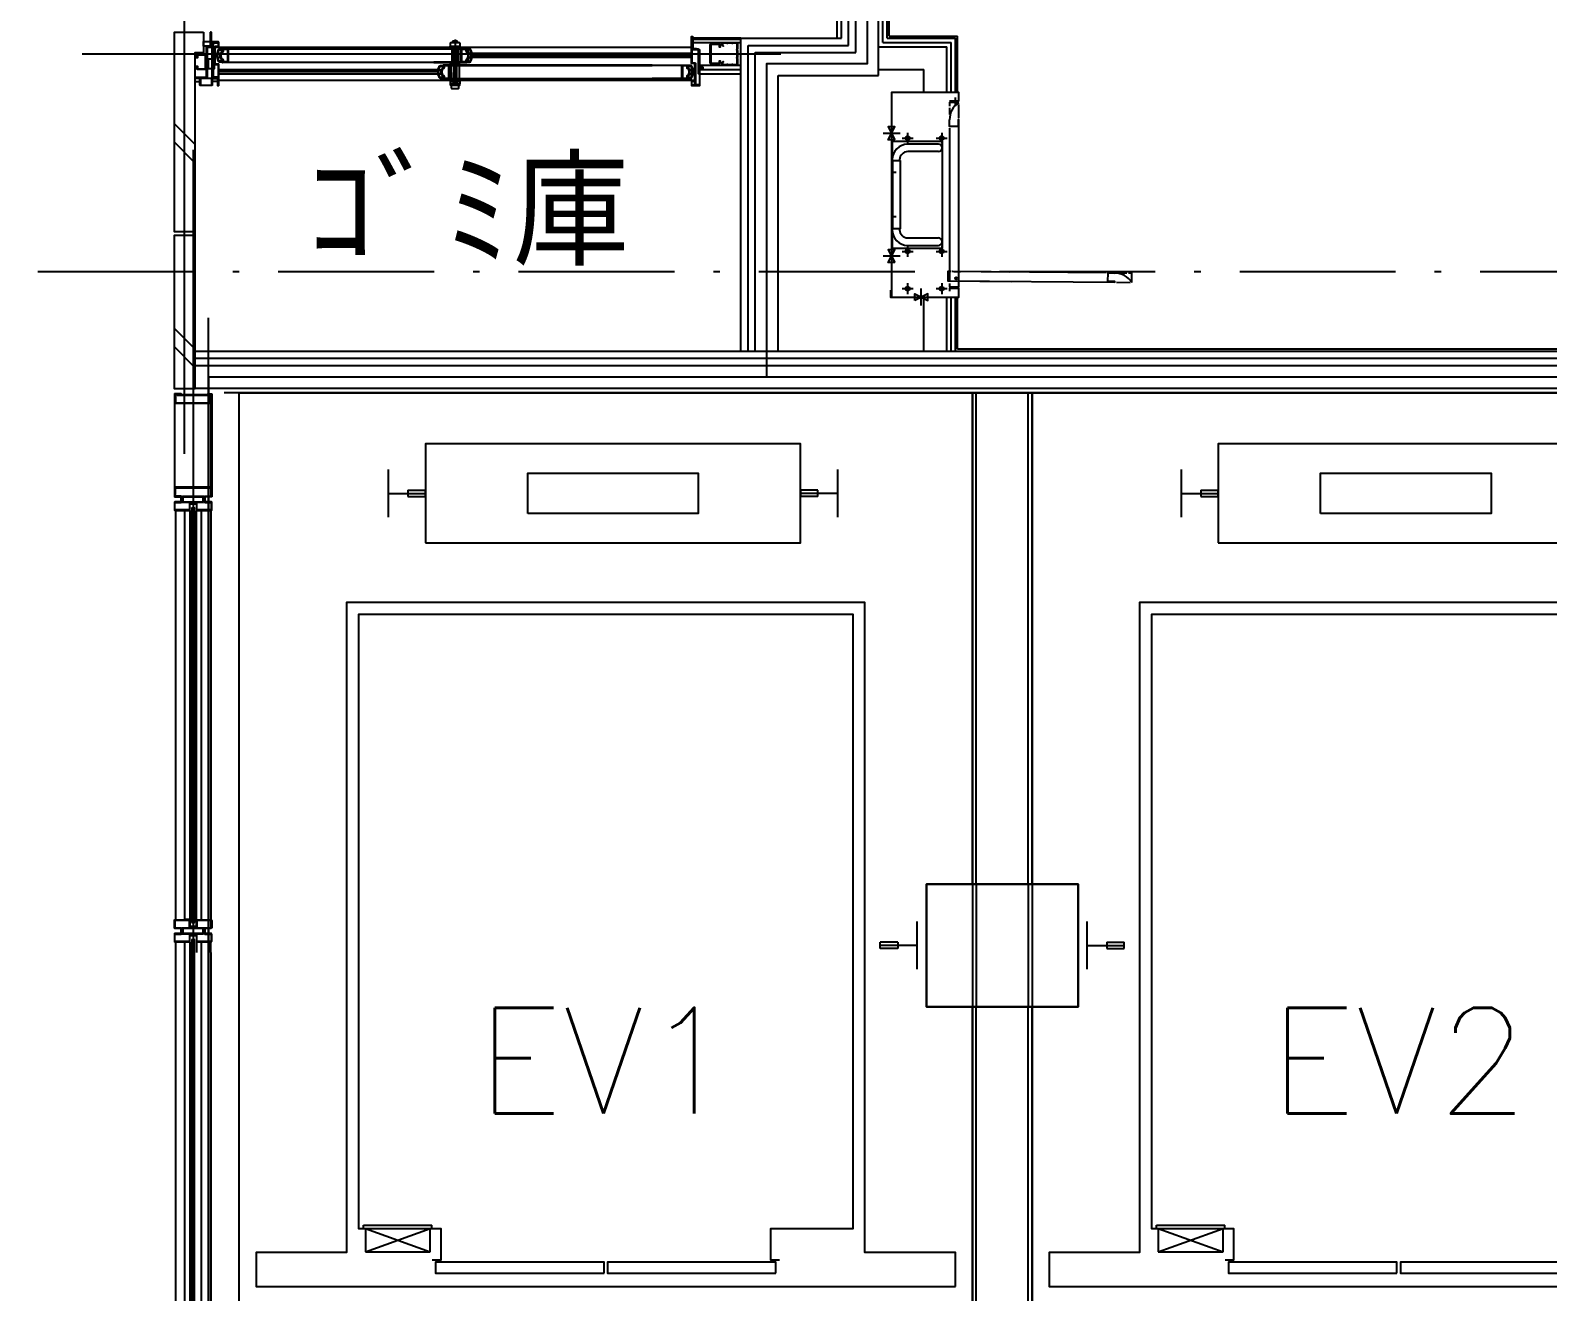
# Model space of a CAD drawing. Extents: x -120222 to -41942, y -19134 to 30932.
# Drawn here: x -76960 to -72511, y 20745 to 24443 of the extents above; entities that cross this region are included whole.
import ezdxf
from ezdxf.enums import TextEntityAlignment as Align

# ---------------------------------------------------------------- set-up
doc = ezdxf.new("R2010")
doc.units = 0
doc.header["$LTSCALE"] = 150
doc.header["$MEASUREMENT"] = 0
doc.header["$PDMODE"] = 1
doc.header["$PDSIZE"] = -2
doc.linetypes.add('ISO-10______', pattern=[4.699, 3.048, -0.762, 0.127, -0.762])
doc.layers.get('0').update_dxf_attribs({"linetype": 'CONTINUOUS'})
doc.layers.add('____-567', color=7, linetype='CONTINUOUS')
doc.layers.add('____B', color=7, linetype='CONTINUOUS')
doc.styles.get("Standard").update_dxf_attribs({"font": 'txt', "bigfont": 'BIGFONT.SHX'})

# ---------------------------------------------------------------- blocks, each defined once
blk = doc.blocks.new('____-77')
at = {"color": 1, "linetype": 'Continuous'}
for p, q in [((-82852.6, 19845), (-81456.6, 19845)), ((-82149.6, 19867), (-82149.6, 19745.4)), ((-81452.6, 19872), (-81311.6, 19872)), ((-81452.6, 19868), (-81311.6, 19868)), ((-81452.6, 19858.5), (-81311.6, 19858.5)), ((-82840.3, 19839), (-82832.6, 19839)), ((-82832.6, 19801), (-82840.3, 19801)), ((-82834.6, 19835.5), (-82834.6, 19831)), ((-82834.6, 19809), (-82834.6, 19804.5)), ((-82832.6, 19839.4), (-82832.6, 19833.5)), ((-82832.6, 19839), (-82832.6, 19839)), ((-82832.6, 19839), (-82832.6, 19833.6)), ((-82832.6, 19833.5), (-82832, 19833.5)), ((-82832.6, 19806.5), (-82832, 19806.5)), ((-82832.6, 19800.6), (-82832.6, 19806.5)), ((-82832.6, 19806.4), (-82832.6, 19801)), ((-82212.1, 19840), (-82832, 19840)), ((-82832, 19839.4), (-82212.1, 19839.4)), ((-82832, 19839.4), (-82816.1, 19839.4)), ((-82832, 19833.5), (-82832, 19839.4)), ((-82832, 19839.4), (-82832, 19837.8)), ((-82816.1, 19837.8), (-82832, 19837.8)), ((-82832, 19806.5), (-82832, 19800.6)), ((-82832, 19802.2), (-82816.1, 19802.2)), ((-82832, 19802.2), (-82832, 19800.6)), ((-82832, 19800.6), (-82212.1, 19800.6)), ((-82816.1, 19800.6), (-82832, 19800.6)), ((-82212.1, 19800), (-82832, 19800)), ((-82830.4, 19831), (-82831.9, 19831)), ((-82831.9, 19809), (-82830.4, 19809)), ((-82831.4, 19833.6), (-82831.4, 19836)), ((-82831.4, 19804), (-82831.4, 19806.4)), ((-82829.4, 19836), (-82829.4, 19832)), ((-82829.4, 19808), (-82829.4, 19804)), ((-82816.1, 19802.2), (-82816.1, 19837.8)), ((-82814.5, 19800.6), (-82814.5, 19839.4)), ((-82814.5, 19837.8), (-82814.5, 19802.2)), ((-82212.1, 19840), (-82115.2, 19840)), ((-82115.2, 19839.4), (-82212.1, 19839.4)), ((-82115.2, 19800.6), (-82212.1, 19800.6)), ((-82212.1, 19800), (-82115.2, 19800)), ((-82164.6, 19800), (-82134.6, 19800)), ((-82159.1, 19840), (-82159.1, 19800)), ((-82151.6, 19840), (-82151.6, 19839)), ((-82151.2, 19840), (-82151.2, 19839)), ((-82149.5, 19839.4), (-82149.5, 19800.6)), ((-82147.9, 19840), (-82147.9, 19839)), ((-82147.6, 19840), (-82147.6, 19839)), ((-82140.1, 19840), (-82140.1, 19800)), ((-82132.7, 19839.4), (-82132.7, 19800.6)), ((-82132.7, 19802.2), (-82132.7, 19837.8)), ((-82131.1, 19839.4), (-82115.2, 19839.4)), ((-82131.1, 19837.8), (-82131.1, 19802.2)), ((-82115.2, 19837.8), (-82131.1, 19837.8)), ((-82131.1, 19802.2), (-82115.2, 19802.2)), ((-82115.2, 19800.6), (-82131.1, 19800.6)), ((-82117.8, 19836), (-82117.8, 19832)), ((-82117.8, 19808), (-82117.8, 19804)), ((-82116.8, 19831), (-82115.2, 19831)), ((-82115.2, 19809), (-82116.8, 19809)), ((-82115.8, 19833.6), (-82115.8, 19836)), ((-82115.8, 19804), (-82115.8, 19806.4)), ((-82115.2, 19833.5), (-82115.2, 19839.4)), ((-82115.2, 19839.4), (-82115.2, 19837.8)), ((-82114.6, 19833.5), (-82115.2, 19833.5)), ((-82115.2, 19806.5), (-82115.2, 19800.6)), ((-82114.6, 19806.5), (-82115.2, 19806.5)), ((-82115.2, 19802.2), (-82115.2, 19800.6)), ((-82114.6, 19839.4), (-82114.6, 19833.5)), ((-82114.5, 19839), (-82114.6, 19839)), ((-82114.6, 19839), (-82114.6, 19833.6)), ((-82106.8, 19839), (-82114.6, 19839)), ((-82114.6, 19800.6), (-82114.6, 19806.5)), ((-82114.6, 19806.4), (-82114.6, 19801)), ((-82114.6, 19801), (-82106.8, 19801)), ((-82112.6, 19835.5), (-82112.6, 19831)), ((-82112.6, 19809), (-82112.6, 19804.5)), ((-81456.6, 19826), (-82100, 19826)), ((-81456.6, 19814), (-82100, 19814)), ((-81456.6, 19820), (-82099.6, 19820)), ((-82861.6, 19755.6), (-82846.6, 19755.6)), ((-82861.6, 19754), (-82861.6, 19755.6)), ((-82199.2, 19778), (-82842.6, 19778)), ((-82199.6, 19772), (-82842.6, 19772)), ((-82199.2, 19766), (-82842.6, 19766)), ((-82192.3, 19791), (-82184.6, 19791)), ((-82186.6, 19787.5), (-82186.6, 19783)), ((-82186.6, 19761), (-82186.6, 19756.5)), ((-82184.6, 19791.4), (-82184.6, 19785.5)), ((-82184.6, 19791), (-82184.6, 19791)), ((-82184.6, 19791), (-82184.6, 19785.6)), ((-82184.6, 19785.5), (-82184, 19785.5)), ((-82184.6, 19758.5), (-82184, 19758.5)), ((-82184.6, 19752.6), (-82184.6, 19758.5)), ((-82184.6, 19758.4), (-82184.6, 19753)), ((-81571.6, 19792), (-82184, 19792)), ((-82184, 19791.4), (-81571.6, 19791.4)), ((-82184, 19791.4), (-82168.1, 19791.4)), ((-82184, 19785.5), (-82184, 19791.4)), ((-82184, 19791.4), (-82184, 19789.8)), ((-82168.1, 19789.8), (-82184, 19789.8)), ((-82184, 19758.5), (-82184, 19752.6)), ((-82182.4, 19783), (-82183.9, 19783)), ((-82183.9, 19761), (-82182.4, 19761)), ((-82183.4, 19785.6), (-82183.4, 19788)), ((-82183.4, 19756), (-82183.4, 19758.4)), ((-82181.4, 19788), (-82181.4, 19784)), ((-82181.4, 19760), (-82181.4, 19756)), ((-82168.1, 19754.2), (-82168.1, 19789.8)), ((-82166.5, 19752.6), (-82166.5, 19791.4)), ((-82166.5, 19789.8), (-82166.5, 19754.2)), ((-82161.6, 19792), (-82161.6, 19752)), ((-82155.6, 19798), (-82155.6, 19794)), ((-82145.6, 19793.7), (-82153.6, 19793.7)), ((-82151.6, 19791.7), (-82151.6, 19790.3)), ((-82151.2, 19791.7), (-82151.2, 19790.3)), ((-82147.9, 19791.7), (-82147.9, 19790.3)), ((-82143.6, 19798), (-82143.6, 19794)), ((-82137.6, 19792), (-82137.6, 19752)), ((-81571.6, 19792), (-81467.2, 19792)), ((-81467.2, 19791.4), (-81571.6, 19791.4)), ((-81484.7, 19791.4), (-81484.7, 19752.6)), ((-81484.7, 19754.2), (-81484.7, 19789.8)), ((-81483.1, 19791.4), (-81467.2, 19791.4)), ((-81483.1, 19789.8), (-81483.1, 19754.2)), ((-81467.2, 19789.8), (-81483.1, 19789.8)), ((-81469.8, 19788), (-81469.8, 19784)), ((-81469.8, 19760), (-81469.8, 19756)), ((-81468.8, 19783), (-81467.2, 19783)), ((-81467.2, 19761), (-81468.8, 19761)), ((-81467.8, 19785.6), (-81467.8, 19788)), ((-81467.8, 19756), (-81467.8, 19758.4)), ((-81467.2, 19785.5), (-81467.2, 19791.4)), ((-81467.2, 19791.4), (-81467.2, 19789.8)), ((-81466.6, 19785.5), (-81467.2, 19785.5)), ((-81467.2, 19758.5), (-81467.2, 19752.6)), ((-81466.6, 19758.5), (-81467.2, 19758.5)), ((-81466.6, 19791.4), (-81466.6, 19785.5)), ((-81466.5, 19791), (-81466.6, 19791)), ((-81466.6, 19791), (-81466.6, 19785.6)), ((-81458.8, 19791), (-81466.6, 19791)), ((-81466.6, 19752.6), (-81466.6, 19758.5)), ((-81466.6, 19758.4), (-81466.6, 19753)), ((-81464.6, 19787.5), (-81464.6, 19783)), ((-81464.6, 19761), (-81464.6, 19756.5)), ((-81431.6, 19791.5), (-81311.6, 19791.5)), ((-81431.6, 19779), (-81311.6, 19779)), ((-81431.6, 19766.5), (-81311.6, 19766.5)), ((-82908, 19754), (-82846.6, 19754)), ((-82846.6, 19754), (-82861.6, 19754)), ((-81456.6, 19747), (-82842.6, 19747)), ((-82184.6, 19753), (-82192.3, 19753)), ((-82184, 19754.2), (-82168.1, 19754.2)), ((-82184, 19754.2), (-82184, 19752.6)), ((-82184, 19752.6), (-81571.6, 19752.6)), ((-82168.1, 19752.6), (-82184, 19752.6)), ((-81571.6, 19752), (-82184, 19752)), ((-81467.2, 19752.6), (-81571.6, 19752.6)), ((-81571.6, 19752), (-81467.2, 19752)), ((-81483.1, 19754.2), (-81467.2, 19754.2)), ((-81467.2, 19752.6), (-81483.1, 19752.6)), ((-81467.2, 19754.2), (-81467.2, 19752.6)), ((-81466.6, 19753), (-81458.8, 19753)), ((-81453.4, 19733.6), (-81455, 19733.6))]:
    blk.add_line(p, q, dxfattribs=at)
at = {"color": 1, "linetype": 'Continuous', "flags": 128}
for points in [[(-82846.6, 19754), (-82846.6, 19733), (-82846.6, 19733, 0.414214), (-82845.6, 19732), (-82843.6, 19732), (-82843.6, 19732, 0.414214), (-82842.6, 19733), (-82842.6, 19794), (-82842.6, 19794, 0.414214), (-82843.6, 19795), (-82852.6, 19795), (-82852.6, 19845), (-82843.6, 19845), (-82843.6, 19845, 0.414214), (-82842.6, 19846), (-82842.6, 19858.4), (-82842.6, 19858.4, 0.414214), (-82844.2, 19860), (-82863.6, 19860), (-82863.6, 19886.9), (-82863.6, 19886.9, 0.414214), (-82865.2, 19888.5), (-82866, 19888.5), (-82866, 19888.5, 0.414214), (-82867.6, 19886.9), (-82867.6, 19847.6), (-82878.6, 19847.6), (-82878.6, 19846), (-82867.6, 19846), (-82867.6, 19846, 0.414214), (-82866, 19847.6), (-82866, 19886.9), (-82865.2, 19886.9), (-82865.2, 19859.9), (-82865.2, 19859.9, 0.414214), (-82863.7, 19858.4), (-82844.2, 19858.4), (-82844.2, 19846.6)], [(-82844.2, 19846.6), (-82852.6, 19846.6), (-82852.6, 19846.6, 0.414214), (-82854.2, 19845), (-82854.2, 19794.4), (-82854.2, 19794.4, 0.414214), (-82853.2, 19793.4), (-82844.2, 19793.4), (-82844.2, 19733.6), (-82845, 19733.6), (-82845, 19754)], [(-82134.7, 19846, 0.405628), (-82135.7, 19847), (-82163.4, 19847), (-82163.4, 19847, 0.405628), (-82164.4, 19846)], [(-82141.8, 19857), (-82142, 19861.1), (-82142, 19861.1, 0.400344), (-82143, 19862), (-82156.1, 19862), (-82156.1, 19862, 0.400344), (-82157.1, 19861.1), (-82157.3, 19857)], [(-81445.6, 19733.6, -0.414214), (-81446.6, 19734.6), (-81446.6, 19797), (-81455.6, 19797), (-81455.6, 19797, -0.414214), (-81456.6, 19798), (-81456.6, 19875), (-81456.6, 19875, -0.414214), (-81455.6, 19876), (-81453.6, 19876), (-81453.6, 19876, -0.414214), (-81452.6, 19875), (-81452.6, 19841), (-81442.6, 19841), (-81442.6, 19839.4), (-81452.6, 19839.4), (-81452.6, 19839.4, -0.414214), (-81454.2, 19841), (-81454.2, 19874.4), (-81455, 19874.4), (-81455, 19798.6), (-81446, 19798.6), (-81446, 19798.6, -0.414214), (-81445, 19797.6), (-81445, 19735.2), (-81433.2, 19735.2)], [(-81399.3, 19850.4), (-81399.3, 19799.6), (-81399.3, 19799.6, 0.414214), (-81397, 19797.3), (-81376.2, 19797.3), (-81376.2, 19797.3, 0.414211), (-81373.9, 19799.6), (-81373.9, 19805), (-81372.5, 19805), (-81372.5, 19799.6), (-81372.5, 19799.6, -0.458377), (-81376.2, 19795), (-81397, 19795), (-81397, 19795, -0.414214), (-81401.6, 19799.6), (-81401.6, 19850.4), (-81401.6, 19850.4, -0.414214), (-81397, 19855), (-81376.2, 19855), (-81376.2, 19855, -0.458377), (-81372.5, 19850.4), (-81372.5, 19845), (-81373.9, 19845), (-81373.9, 19850.4), (-81373.9, 19850.4, 0.414214), (-81376.2, 19852.7), (-81397, 19852.7), (-81397, 19852.7, 0.414214), (-81399.3, 19850.4)], [(-82880.9, 19783.6), (-82880.9, 19819.4), (-82880.9, 19819.4, 0.414214), (-82883.2, 19821.7), (-82903, 19821.7), (-82903, 19821.7, 0.414211), (-82905.3, 19819.4), (-82905.3, 19813), (-82907.6, 19813), (-82907.6, 19819.4), (-82907.6, 19819.4, -0.414214), (-82903, 19824), (-82883.2, 19824), (-82883.2, 19824, -0.414214), (-82878.6, 19819.4), (-82878.6, 19783.6), (-82878.6, 19783.6, -0.414214), (-82883.2, 19779), (-82903, 19779), (-82903, 19779, -0.414214), (-82907.6, 19783.6), (-82907.6, 19789), (-82905.3, 19789), (-82905.3, 19783.6), (-82905.3, 19783.6, 0.414214), (-82903, 19781.3), (-82883.2, 19781.3), (-82883.2, 19781.3, 0.414214), (-82880.9, 19783.6)], [(-82840.3, 19801, -0.293253), (-82843.9, 19803.4), (-82843.9, 19803.4, -0.108709), (-82847.6, 19820), (-82847.6, 19820, -0.107859), (-82843.9, 19836.7), (-82843.9, 19836.7, -0.293253), (-82840.3, 19839)], [(-82835.6, 19803.5), (-82840.6, 19803.5), (-82840.6, 19803.5, -0.290446), (-82841.5, 19804.1), (-82841.5, 19804.1, -0.110355), (-82845.1, 19820), (-82845.1, 19820, -0.110355), (-82841.5, 19835.9), (-82841.5, 19835.9, -0.290446), (-82840.6, 19836.5), (-82835.6, 19836.5)], [(-82837.1, 19813.4, 0.389387), (-82838.3, 19814), (-82843.7, 19812.4), (-82843.7, 19812.4, -0.442128), (-82844.3, 19812.8), (-82844.5, 19813.6), (-82844.5, 19813.6, -0.380591), (-82844.1, 19814.1), (-82838.7, 19815.8), (-82838.7, 19815.8, 0.38096), (-82838, 19816.9), (-82838, 19816.9, -0.056665), (-82838.3, 19820), (-82838.3, 19820, -0.043702), (-82838, 19823.1), (-82838, 19823.1, 0.38096), (-82838.7, 19824.3), (-82844.1, 19825.9), (-82844.1, 19825.9, -0.380591), (-82844.5, 19826.5), (-82844.3, 19827.3), (-82844.3, 19827.3, -0.442128), (-82843.7, 19827.6), (-82838.3, 19826), (-82838.3, 19826, 0.389387), (-82837.1, 19826.6)], [(-82144.2, 19800, 0.267949), (-82145.1, 19800.5), (-82154.1, 19800.5), (-82154.1, 19800.5, 0.267949), (-82154.9, 19800)], [(-82111.6, 19803.5), (-82106.5, 19803.5), (-82106.5, 19803.5, 0.290446), (-82105.6, 19804.1), (-82105.6, 19804.1, 0.110355), (-82102.1, 19820), (-82102.1, 19820, 0.110355), (-82105.6, 19835.9), (-82105.6, 19835.9, 0.290446), (-82106.5, 19836.5), (-82111.6, 19836.5)], [(-82110.1, 19813.4, -0.389387), (-82108.8, 19814), (-82103.4, 19812.4), (-82103.4, 19812.4, 0.442128), (-82102.8, 19812.8), (-82102.6, 19813.6), (-82102.6, 19813.6, 0.380591), (-82103, 19814.1), (-82108.4, 19815.8), (-82108.4, 19815.8, -0.38096), (-82109.1, 19816.9), (-82109.1, 19816.9, 0.056665), (-82108.8, 19820), (-82108.8, 19820, 0.043702), (-82109.1, 19823.1), (-82109.1, 19823.1, -0.38096), (-82108.4, 19824.3), (-82103, 19825.9), (-82103, 19825.9, 0.380591), (-82102.6, 19826.5), (-82102.8, 19827.3), (-82102.8, 19827.3, 0.442128), (-82103.4, 19827.6), (-82108.8, 19826), (-82108.8, 19826, -0.389387), (-82110.1, 19826.6)], [(-82106.8, 19801, 0.293253), (-82103.2, 19803.4), (-82103.2, 19803.4, 0.108709), (-82099.6, 19820), (-82099.6, 19820, 0.107859), (-82103.2, 19836.7), (-82103.2, 19836.7, 0.293253), (-82106.8, 19839)], [(-82192.3, 19753, -0.293253), (-82195.9, 19755.4), (-82195.9, 19755.4, -0.108709), (-82199.6, 19772), (-82199.6, 19772, -0.107859), (-82195.9, 19788.7), (-82195.9, 19788.7, -0.293253), (-82192.3, 19791)], [(-82187.6, 19755.5), (-82192.6, 19755.5), (-82192.6, 19755.5, -0.290446), (-82193.5, 19756.1), (-82193.5, 19756.1, -0.110355), (-82197.1, 19772), (-82197.1, 19772, -0.110355), (-82193.5, 19787.9), (-82193.5, 19787.9, -0.290446), (-82192.6, 19788.5), (-82187.6, 19788.5)], [(-82189.1, 19765.4, 0.389387), (-82190.3, 19766), (-82195.7, 19764.4), (-82195.7, 19764.4, -0.442128), (-82196.3, 19764.8), (-82196.5, 19765.6), (-82196.5, 19765.6, -0.380591), (-82196.1, 19766.1), (-82190.7, 19767.8), (-82190.7, 19767.8, 0.38096), (-82190, 19768.9), (-82190, 19768.9, -0.056665), (-82190.3, 19772), (-82190.3, 19772, -0.043702), (-82190, 19775.1), (-82190, 19775.1, 0.38096), (-82190.7, 19776.3), (-82196.1, 19777.9), (-82196.1, 19777.9, -0.380591), (-82196.5, 19778.5), (-82196.3, 19779.3), (-82196.3, 19779.3, -0.442128), (-82195.7, 19779.6), (-82190.3, 19778), (-82190.3, 19778, 0.389387), (-82189.1, 19778.6)], [(-82137.2, 19793.5, 0.414214), (-82137.7, 19794), (-82161.5, 19794), (-82161.5, 19794, 0.414214), (-82162, 19793.5)], [(-82160.5, 19798.5, 0.414214), (-82160, 19798), (-82139.2, 19798), (-82139.2, 19798, 0.414214), (-82138.7, 19798.5)], [(-81463.6, 19755.5), (-81458.5, 19755.5), (-81458.5, 19755.5, 0.290446), (-81457.6, 19756.1), (-81457.6, 19756.1, 0.110355), (-81454.1, 19772), (-81454.1, 19772, 0.110355), (-81457.6, 19787.9), (-81457.6, 19787.9, 0.290446), (-81458.5, 19788.5), (-81463.6, 19788.5)], [(-81462.1, 19765.4, -0.389387), (-81460.8, 19766), (-81455.4, 19764.4), (-81455.4, 19764.4, 0.442128), (-81454.8, 19764.8), (-81454.6, 19765.6), (-81454.6, 19765.6, 0.380591), (-81455, 19766.1), (-81460.4, 19767.8), (-81460.4, 19767.8, -0.38096), (-81461.1, 19768.9), (-81461.1, 19768.9, 0.056665), (-81460.8, 19772), (-81460.8, 19772, 0.043702), (-81461.1, 19775.1), (-81461.1, 19775.1, -0.38096), (-81460.4, 19776.3), (-81455, 19777.9), (-81455, 19777.9, 0.380591), (-81454.6, 19778.5), (-81454.8, 19779.3), (-81454.8, 19779.3, 0.442128), (-81455.4, 19779.6), (-81460.8, 19778), (-81460.8, 19778, -0.389387), (-81462.1, 19778.6)], [(-81458.8, 19753, 0.293253), (-81455.2, 19755.4), (-81455.2, 19755.4, 0.108709), (-81451.6, 19772), (-81451.6, 19772, 0.107859), (-81455.2, 19788.7), (-81455.2, 19788.7, 0.293253), (-81458.8, 19791)], [(-81446.6, 19747), (-81455.6, 19747), (-81455.6, 19747, 0.414214), (-81456.6, 19746), (-81456.6, 19733), (-81456.6, 19733, 0.414214), (-81455.6, 19732), (-81432.6, 19732), (-81432.6, 19732, 0.414214), (-81431.6, 19733), (-81431.6, 19783), (-81421.6, 19783), (-81421.6, 19784.6), (-81431.6, 19784.6), (-81431.6, 19784.6, 0.414214), (-81433.2, 19783), (-81433.2, 19733.6), (-81455, 19733.6), (-81455, 19745.4), (-81446.6, 19745.4)], [(-82164.3, 19745, 0.404487), (-82163.3, 19744), (-82135.8, 19744), (-82135.8, 19744, 0.404487), (-82134.8, 19745)], [(-82164.1, 19737, 0.404487), (-82163.1, 19736), (-82162.9, 19736), (-82162.9, 19736, -0.222141), (-82136.3, 19736), (-82136.5, 19733.4), (-82136.5, 19733.4, -0.389386), (-82137.5, 19732.5), (-82161.6, 19732.5), (-82161.6, 19732.5, -0.389386), (-82162.6, 19733.4), (-82162.9, 19736)], [(-82160.6, 19732.5), (-82160.6, 19725), (-82160.6, 19725, 0.414214), (-82159.6, 19724), (-82139.6, 19724), (-82139.6, 19724, 0.414214), (-82138.6, 19725), (-82138.6, 19732.5)], [(-82136.3, 19736), (-82136, 19736), (-82136, 19736, 0.404487), (-82135, 19737)]]:
    blk.add_lwpolyline(points, format="xyb", dxfattribs=at)
for points in [[(-82865.6, 19843.7), (-82876.3, 19843.7), (-82876.3, 19756.3), (-82876.3, 19756.3, -0.414214), (-82878.6, 19754), (-82908, 19754), (-82908, 19756.3), (-82878.6, 19756.3), (-82878.6, 19843.7), (-82878.6, 19843.7, -0.414214), (-82876.3, 19846), (-82865.6, 19846)], [(-82844.2, 19856.1), (-82859.3, 19856.1), (-82859.3, 19757.9), (-82844.2, 19757.9), (-82844.2, 19755.6), (-82859.3, 19755.6), (-82859.3, 19755.6, -0.414214), (-82861.6, 19757.9), (-82861.6, 19856.1), (-82861.6, 19856.1, -0.414214), (-82859.3, 19858.4), (-82844.2, 19858.4)], [(-82164.6, 19840), (-82134.6, 19840), (-82135, 19856), (-82135, 19856, 0.405628), (-82136, 19857), (-82163.1, 19857), (-82163.1, 19857, 0.405628), (-82164.1, 19856)], [(-81455, 19839.4), (-81435.5, 19839.4), (-81435.5, 19839.4, -0.414214), (-81433.2, 19837.1), (-81433.2, 19766.5), (-81435.5, 19766.5), (-81435.5, 19837.1), (-81455, 19837.1)], [(-82908, 19754), (-82897.6, 19754), (-82897.6, 19754, -0.414214), (-82896, 19752.4), (-82896, 19733.6), (-82863.2, 19733.6), (-82863.2, 19752.4), (-82863.2, 19752.4, -0.414214), (-82861.6, 19754), (-82849, 19754), (-82849, 19752.4), (-82861.6, 19752.4), (-82861.6, 19733.6), (-82861.6, 19733.6, -0.414214), (-82863.2, 19732), (-82896, 19732), (-82896, 19732, -0.414214), (-82897.6, 19733.6), (-82897.6, 19752.4), (-82908, 19752.4)]]:
    blk.add_lwpolyline(points, format="xyb", close=True, dxfattribs=at)
for points in [[(-82867.6, 19847.6), (-82887.6, 19847.6), (-82887.6, 19861), (-82867.6, 19861)], [(-82134.6, 19798.5), (-82164.6, 19798.5), (-82164.6, 19800), (-82164.6, 19798.5), (-82134.6, 19798.5), (-82134.6, 19800)], [(-82134.6, 19793.5), (-82134.6, 19792), (-82164.6, 19792), (-82164.6, 19793.5)], [(-82912.6, 19743.6), (-82897.6, 19743.6), (-82897.6, 19752.4), (-82912.6, 19752.4)], [(-82846.6, 19743.6), (-82861.6, 19743.6), (-82861.6, 19752.4), (-82846.6, 19752.4)]]:
    blk.add_lwpolyline(points, close=True, dxfattribs=at)
at = {"color": 1, "linetype": 'Continuous', "extrusion": (0, 0, -1), "flags": 128}
blk.add_lwpolyline([(81335.8, 19794.6), (81334.5, 19793.3), (81322.2, 19793.3), (81322.2, 19811.4), (81323.4, 19812.6), (81323.4, 19812.6, 0.414214), (81323.4, 19813.8), (81322.2, 19815), (81322.2, 19835), (81323.4, 19836.3), (81323.4, 19836.3, 0.414214), (81323.4, 19837.4), (81322.2, 19838.7), (81322.2, 19856.7), (81334.5, 19856.7), (81335.8, 19855.5), (81335.8, 19855.5, 0.414214), (81336.9, 19855.5), (81338.2, 19856.7), (81349.5, 19856.7), (81350.8, 19855.5), (81350.8, 19855.5, 0.414214), (81351.9, 19855.5), (81353.2, 19856.7), (81365.6, 19856.7), (81365.6, 19850.9), (81362.8, 19848.1), (81363.4, 19847.5), (81366.4, 19850.5), (81366.4, 19857.5), (81352.9, 19857.5), (81351.4, 19856), (81349.9, 19857.5), (81337.9, 19857.5), (81336.4, 19856), (81334.9, 19857.5), (81321.4, 19857.5), (81321.4, 19838.4), (81322.9, 19836.9), (81321.4, 19835.4), (81321.4, 19814.7), (81322.9, 19813.2), (81321.4, 19811.7), (81321.4, 19792.5), (81334.9, 19792.5), (81336.4, 19794), (81337.9, 19792.5), (81349.9, 19792.5), (81351.4, 19794), (81352.9, 19792.5), (81366.4, 19792.5), (81366.4, 19799.5), (81363.4, 19802.5), (81362.8, 19802), (81365.6, 19799.2), (81365.6, 19793.3), (81353.2, 19793.3), (81351.9, 19794.6), (81351.9, 19794.6, 0.414214), (81350.8, 19794.6), (81349.5, 19793.3), (81338.2, 19793.3), (81336.9, 19794.6), (81336.9, 19794.6, 0.414214), (81335.8, 19794.6)], format="xyb", close=True, dxfattribs=at)
at = {"color": 1, "linetype": 'Continuous', "flags": 128}
for points in [[(-82876.3, 19781.8), (-82855, 19781.8), (-82855, 19809.1), (-82876.3, 19809.1), (-82874, 19809.1), (-82874, 19781.8)], [(-82153.6, 19800.5), (-82153.6, 19839), (-82145.6, 19839), (-82145.6, 19800.5)], [(-82153.9, 19752), (-82153.6, 19790.3), (-82145.6, 19790.3), (-82145.2, 19752)], [(-82147.6, 19791.7), (-82147.3, 19792), (-82145.6, 19793.7), (-82145.6, 19794), (-82153.6, 19794), (-82153.6, 19793.7), (-82151.9, 19792), (-82151.6, 19791.7), (-82147.6, 19791.7), (-82147.6, 19790.3)], [(-82135, 19737), (-82134.6, 19752), (-82164.6, 19752), (-82164.1, 19737)]]:
    blk.add_lwpolyline(points, dxfattribs=at)
at = {"color": 1, "linetype": 'Continuous'}
for centre, radius, start, end in [((-82820.3, 19820), 18, 142.3415, 158.5109), ((-82820.5, 19819.9), 17.8, 201.4146, 217.7329), ((-82820.3, 19820), 16, 136.5675, 180), ((-82820.3, 19820), 16, 179.9977, 223.4348), ((-82835.6, 19835.5), 1, 0, 90), ((-82835.6, 19804.5), 1, 270, 0), ((-82832, 19839.4), 0.6, 90, 180), ((-82832, 19833.6), 0.6, 180, 0), ((-82832, 19806.4), 0.6, 0, 180), ((-82832, 19800.6), 0.6, 180, 270), ((-82830.4, 19836), 1, 0, 180), ((-82830.4, 19804), 1, 180, 0), ((-82830.4, 19832), 1, 270, 0), ((-82830.4, 19808), 1, 0, 90), ((-82816.1, 19837.8), 1.6, 0, 90), ((-82816.1, 19802.2), 1.6, 270, 0), ((-82131.1, 19837.8), 1.6, 90, 180), ((-82131.1, 19802.2), 1.6, 180, 270), ((-82116.8, 19836), 1, 0, 180), ((-82116.8, 19832), 1, 180, 270), ((-82116.8, 19808), 1, 90, 180), ((-82116.8, 19804), 1, 180, 0), ((-82115.2, 19833.6), 0.6, 180, 0), ((-82115.2, 19806.4), 0.6, 0, 180), ((-82115.2, 19839.4), 0.6, 0, 90), ((-82126.8, 19820), 16, 360, 43.4325), ((-82126.8, 19820), 16, 316.5652, 0.0023), ((-82115.2, 19800.6), 0.6, 270, 0), ((-82111.6, 19835.5), 1, 90, 180), ((-82126.8, 19820), 18, 21.4891, 37.6585), ((-82126.7, 19819.9), 17.8, 322.2671, 338.5854), ((-82111.6, 19804.5), 1, 180, 270), ((-82846.6, 19754), 1.6, 0, 90), ((-82172.3, 19772), 18, 142.3415, 158.5109), ((-82172.5, 19771.9), 17.8, 201.4146, 217.7329), ((-82172.3, 19772), 16, 136.5675, 180), ((-82172.3, 19772), 16, 179.9977, 223.4348), ((-82187.6, 19787.5), 1, 0, 90), ((-82187.6, 19756.5), 1, 270, 0), ((-82184, 19791.4), 0.6, 90, 180), ((-82184, 19785.6), 0.6, 180, 0), ((-82184, 19758.4), 0.6, 0, 180), ((-82182.4, 19788), 1, 0, 180), ((-82182.4, 19756), 1, 180, 0), ((-82182.4, 19784), 1, 270, 0), ((-82182.4, 19760), 1, 0, 90), ((-82168.1, 19789.8), 1.6, 0, 90), ((-81483.1, 19789.8), 1.6, 90, 180), ((-81468.8, 19788), 1, 0, 180), ((-81468.8, 19784), 1, 180, 270), ((-81468.8, 19760), 1, 90, 180), ((-81468.8, 19756), 1, 180, 0), ((-81467.2, 19785.6), 0.6, 180, 0), ((-81467.2, 19758.4), 0.6, 0, 180), ((-81467.2, 19791.4), 0.6, 0, 90), ((-81478.8, 19772), 16, 360, 43.4325), ((-81478.8, 19772), 16, 316.5652, 0.0023), ((-81463.6, 19787.5), 1, 90, 180), ((-81478.8, 19772), 18, 21.4891, 37.6585), ((-81478.7, 19771.9), 17.8, 322.2671, 338.5854), ((-81463.6, 19756.5), 1, 180, 270), ((-82184, 19752.6), 0.6, 180, 270), ((-82168.1, 19754.2), 1.6, 270, 0), ((-81483.1, 19754.2), 1.6, 180, 270), ((-81467.2, 19752.6), 0.6, 270, 0)]:
    blk.add_arc(centre, radius, start, end, dxfattribs=at)
blk = doc.blocks.new('____-80')
at = {"color": 1, "linetype": 'Continuous'}
for p, q in [((-82917.6, 19543.5), (-82917.6, 10039.8)), ((-82970.9, 18826.9), (-82864.4, 18826.9)), ((-82969.6, 18486.5), (-82969.6, 17286.5)), ((-82927.1, 18486), (-82942.1, 18486)), ((-82917.8, 18494), (-82917.8, 17279)), ((-82917.3, 17279), (-82917.3, 18494)), ((-82908.1, 17287.4), (-82908.1, 18485.7)), ((-82893.1, 17286.5), (-82893.1, 18486.5)), ((-82865.8, 18486.5), (-82866.2, 17286.5)), ((-82917.6, 17273.4), (-82917.6, 17240.5)), ((-82969.6, 17221.5), (-82969.6, 16021.5)), ((-82927.1, 17221), (-82942.1, 17221)), ((-82917.8, 17229), (-82917.8, 16014)), ((-82917.3, 16014), (-82917.3, 17229)), ((-82908.1, 17220.7), (-82908.1, 17190.3)), ((-82893.1, 16021.5), (-82893.1, 17221.5)), ((-82866.2, 17190.3), (-82866.2, 17221.5)), ((-82866.2, 17190.3), (-82865.6, 16021.5))]:
    blk.add_line(p, q, dxfattribs=at)
at = {"color": 1, "linetype": 'Continuous', "flags": 128}
for points in [[(-82952.5, 18826.9), (-82952.5, 18828.5), (-82970.9, 18828.5), (-82970.9, 18828.5, 0.414214), (-82972.5, 18826.9), (-82972.5, 18528.1), (-82972.5, 18528.1, 0.414214), (-82970.9, 18526.5), (-82952.5, 18526.5), (-82952.5, 18528.1), (-82970.9, 18528.1), (-82970.9, 18826.9)], [(-82874.4, 18826.9), (-82874.4, 18828.5), (-82864.4, 18828.5), (-82864.4, 18828.5, -0.414214), (-82862.8, 18826.9), (-82862.8, 18528.1), (-82862.8, 18528.1, -0.414214), (-82864.4, 18526.5), (-82883.5, 18526.5), (-82883.5, 18528.1), (-82864.4, 18528.1), (-82864.4, 18826.9)], [(-82864.4, 18802, -0.414214), (-82866, 18800.4), (-82969.3, 18800.4), (-82969.3, 18800.4, -0.414214), (-82970.9, 18802)], [(-82864.4, 18553, 0.414214), (-82866, 18554.6), (-82969.3, 18554.6), (-82969.3, 18554.6, 0.414214), (-82970.9, 18553)], [(-82885.8, 18525.8), (-82885.8, 18512.2), (-82885.8, 18512.2, -0.414214), (-82888.1, 18509.9), (-82950.2, 18509.9), (-82950.2, 18509.9, -0.414214), (-82952.5, 18512.2), (-82952.5, 18524.9), (-82950.2, 18524.9)], [(-82950.2, 18525.8, -0.414214), (-82947.9, 18528.1), (-82885.8, 18528.1), (-82885.8, 18528.1, -0.414214), (-82883.5, 18525.8), (-82883.5, 18513.1), (-82885.8, 18513.1)], [(-82950.3, 17260.8, -0.414214), (-82948, 17263.1), (-82885.9, 17263.1), (-82885.9, 17263.1, -0.414214), (-82883.6, 17260.8), (-82883.6, 17248.1), (-82885.9, 17248.1)], [(-82885.9, 17260.8), (-82885.9, 17247.2), (-82885.9, 17247.2, -0.414214), (-82888.2, 17244.9), (-82950.3, 17244.9), (-82950.3, 17244.9, -0.414214), (-82952.6, 17247.2), (-82952.6, 17259.9), (-82950.3, 17259.9)]]:
    blk.add_lwpolyline(points, format="xyb", dxfattribs=at)
for points in [[(-82970.9, 18820.4), (-82969.3, 18820.4), (-82969.3, 18802), (-82866, 18802), (-82866, 18820.4), (-82864.4, 18820.4)], [(-82965.9, 18826.9), (-82965.9, 18824.6), (-82868.7, 18824.6), (-82868.7, 18826.9)], [(-82970.9, 18534.6), (-82969.3, 18534.6), (-82969.3, 18553), (-82866, 18553), (-82866, 18534.6), (-82864.4, 18534.6)], [(-82950.2, 18525.8), (-82950.2, 18512.2), (-82888.1, 18512.2), (-82888.1, 18524.9), (-82885.8, 18524.9)], [(-82885.8, 18525.8), (-82947.9, 18525.8), (-82947.9, 18513.1), (-82950.2, 18513.1)], [(-82927.1, 18486), (-82927.1, 17287), (-82942.1, 17287), (-82942.1, 18486)], [(-82921.9, 18493.5), (-82921.4, 18494), (-82913.8, 18494), (-82913.3, 18493.5)], [(-82921.9, 18493.5), (-82921.9, 17279.5), (-82921.4, 17279), (-82913.8, 17279), (-82913.3, 17279.5), (-82913.3, 18493.5)], [(-82885.9, 17260.8), (-82948, 17260.8), (-82948, 17248.1), (-82950.3, 17248.1)], [(-82950.3, 17260.8), (-82950.3, 17247.2), (-82888.2, 17247.2), (-82888.2, 17259.9), (-82885.9, 17259.9)], [(-82927.1, 17221), (-82927.1, 16022), (-82942.1, 16022), (-82942.1, 17221)], [(-82921.9, 17228.5), (-82921.4, 17229), (-82913.8, 17229), (-82913.3, 17228.5)], [(-82921.9, 17228.5), (-82921.9, 16014.5), (-82921.4, 16014), (-82913.8, 16014), (-82913.3, 16014.5), (-82913.3, 17228.5)]]:
    blk.add_lwpolyline(points, dxfattribs=at)
for points in [[(-82952.5, 18511.5), (-82970.9, 18511.5), (-82970.9, 18511.5, 0.414214), (-82972.5, 18509.9), (-82972.5, 18488.1), (-82972.5, 18488.1, 0.414214), (-82970.9, 18486.5), (-82928.6, 18486.5), (-82928.6, 18486.5, 0.414214), (-82927, 18488.1), (-82927, 18505.5), (-82908, 18505.5), (-82908, 18488.1), (-82908, 18488.1, 0.414214), (-82906.4, 18486.5), (-82864.4, 18486.5), (-82864.4, 18486.5, 0.414214), (-82862.8, 18488.1), (-82862.8, 18509.9), (-82862.8, 18509.9, 0.414214), (-82864.4, 18511.5), (-82883.5, 18511.5), (-82883.5, 18509.9), (-82864.4, 18509.9), (-82864.4, 18488.1), (-82906.4, 18488.1), (-82906.4, 18505.5), (-82906.4, 18505.5, 0.414214), (-82908, 18507.1), (-82927, 18507.1), (-82927, 18507.1, 0.414214), (-82928.6, 18505.5), (-82928.6, 18488.1), (-82970.9, 18488.1), (-82970.9, 18509.9), (-82952.5, 18509.9)], [(-82952.6, 17261.5), (-82971, 17261.5), (-82971, 17261.5, -0.414214), (-82972.6, 17263.1), (-82972.6, 17284.9), (-82972.6, 17284.9, -0.414214), (-82971, 17286.5), (-82928.7, 17286.5), (-82928.7, 17286.5, -0.414214), (-82927.1, 17284.9), (-82927.1, 17267.5), (-82908.1, 17267.5), (-82908.1, 17284.9), (-82908.1, 17284.9, -0.414214), (-82906.5, 17286.5), (-82864.8, 17286.5), (-82864.8, 17286.5, -0.414214), (-82863.2, 17284.9), (-82863.2, 17263.1), (-82863.2, 17263.1, -0.414214), (-82864.8, 17261.5), (-82883.6, 17261.5), (-82883.6, 17263.1), (-82864.8, 17263.1), (-82864.8, 17284.9), (-82906.5, 17284.9), (-82906.5, 17267.5), (-82906.5, 17267.5, -0.414214), (-82908.1, 17265.9), (-82927.1, 17265.9), (-82927.1, 17265.9, -0.414214), (-82928.7, 17267.5), (-82928.7, 17284.9), (-82971, 17284.9), (-82971, 17263.1), (-82952.6, 17263.1)], [(-82952.6, 17246.5), (-82971, 17246.5), (-82971, 17246.5, 0.414214), (-82972.6, 17244.9), (-82972.6, 17223.1), (-82972.6, 17223.1, 0.414214), (-82971, 17221.5), (-82928.7, 17221.5), (-82928.7, 17221.5, 0.414214), (-82927.1, 17223.1), (-82927.1, 17240.5), (-82908.1, 17240.5), (-82908.1, 17223.1), (-82908.1, 17223.1, 0.414214), (-82906.5, 17221.5), (-82864.8, 17221.5), (-82864.8, 17221.5, 0.414214), (-82863.2, 17223.1), (-82863.2, 17244.9), (-82863.2, 17244.9, 0.414214), (-82864.8, 17246.5), (-82883.6, 17246.5), (-82883.6, 17244.9), (-82864.8, 17244.9), (-82864.8, 17223.1), (-82906.5, 17223.1), (-82906.5, 17240.5), (-82906.5, 17240.5, 0.414214), (-82908.1, 17242.1), (-82927.1, 17242.1), (-82927.1, 17242.1, 0.414214), (-82928.7, 17240.5), (-82928.7, 17223.1), (-82971, 17223.1), (-82971, 17244.9), (-82952.6, 17244.9)]]:
    blk.add_lwpolyline(points, format="xyb", close=True, dxfattribs=at)
blk = doc.blocks.new('____-81')
at = {"color": 1, "linetype": 'Continuous'}
for p, q in [((-82344.6, 18466.5), (-82344.6, 18606.5)), ((-82344.6, 18536.5), (-82236.6, 18536.5)), ((-82287.6, 18546), (-82236.6, 18546)), ((-82287.6, 18546), (-82287.6, 18527)), ((-82287.6, 18527), (-82236.6, 18527)), ((-82236.6, 18527), (-82236.6, 18546))]:
    blk.add_line(p, q, dxfattribs=at)
blk = doc.blocks.new('____-82')
at = {"color": 1, "linetype": 'Continuous'}
for p, q in [((-81028.6, 18606.5), (-81028.6, 18466.5)), ((-81085.6, 18546), (-81136.6, 18546)), ((-81136.6, 18546), (-81136.6, 18527)), ((-81028.6, 18536.5), (-81136.6, 18536.5)), ((-81085.6, 18527), (-81136.6, 18527)), ((-81085.6, 18527), (-81085.6, 18546))]:
    blk.add_line(p, q, dxfattribs=at)
blk = doc.blocks.new('____-83')
at = {"color": 1, "linetype": 'Continuous'}
for p, q in [((-80295.6, 17141.5), (-80295.6, 17281.5)), ((-80238.6, 17221), (-80187.6, 17221)), ((-80238.6, 17221), (-80238.6, 17202)), ((-80187.6, 17202), (-80187.6, 17221)), ((-80295.6, 17211.5), (-80187.6, 17211.5)), ((-80238.6, 17202), (-80187.6, 17202))]:
    blk.add_line(p, q, dxfattribs=at)
blk = doc.blocks.new('____-85')
at = {"color": 1, "linetype": 'Continuous'}
for p, q in [((-80019.6, 18466.5), (-80019.6, 18606.5)), ((-80019.6, 18536.5), (-79911.6, 18536.5)), ((-79962.6, 18546), (-79911.6, 18546)), ((-79962.6, 18546), (-79962.6, 18527)), ((-79962.6, 18527), (-79911.6, 18527)), ((-79911.6, 18527), (-79911.6, 18546))]:
    blk.add_line(p, q, dxfattribs=at)
blk = doc.blocks.new('____-93')
at = {"color": 1, "linetype": 'Continuous'}
for p, q in [((-80295.6, 17141.5), (-80295.6, 17281.5)), ((-80238.6, 17221), (-80187.6, 17221)), ((-80238.6, 17221), (-80238.6, 17202)), ((-80187.6, 17202), (-80187.6, 17221)), ((-80295.6, 17211.5), (-80187.6, 17211.5)), ((-80238.6, 17202), (-80187.6, 17202))]:
    blk.add_line(p, q, dxfattribs=at)
blk = doc.blocks.new('____-94')
at = {"color": 1, "linetype": 'Continuous'}
for p, q in [((-80794.6, 17141.5), (-80794.6, 17281.5)), ((-80851.6, 17221), (-80902.6, 17221)), ((-80902.6, 17202), (-80902.6, 17221)), ((-80851.6, 17221), (-80851.6, 17202)), ((-80794.6, 17211.5), (-80902.6, 17211.5)), ((-80851.6, 17202), (-80902.6, 17202))]:
    blk.add_line(p, q, dxfattribs=at)
blk = doc.blocks.new('____-96')
at = {"color": 1, "linetype": 'Continuous'}
for p, q in [((-82782.6, 16041.5), (-82782.6, 18831.5)), ((-82782.6, 18831.5), (-75982.6, 18831.5)), ((-80632.6, 17391.5), (-80632.6, 18831.5)), ((-80632.6, 18831.5), (-80632.6, 16041.5)), ((-80621.6, 17391.5), (-80621.6, 18831.5)), ((-80468.6, 17391.5), (-80468.6, 18831.5)), ((-80457.6, 17391.5), (-80457.6, 18831.5)), ((-80457.6, 18831.5), (-80457.6, 16041.5)), ((-80632.6, 17391.5), (-80632.6, 17031.5)), ((-80621.6, 17391.5), (-80621.6, 17031.5)), ((-80468.6, 17391.5), (-80468.6, 17031.5)), ((-80457.6, 17391.5), (-80457.6, 17031.5)), ((-80632.6, 16041.5), (-80632.6, 17031.5)), ((-80621.6, 16041.5), (-80621.6, 17031.5)), ((-80468.6, 16041.5), (-80468.6, 17031.5)), ((-80457.6, 16041.5), (-80457.6, 17031.5)), ((-82417.6, 16381.5), (-82417.6, 16391.5)), ((-82417.6, 16391.5), (-82217.6, 16391.5)), ((-82412.6, 16381.5), (-82412.6, 16313.5)), ((-82412.6, 16313.5), (-82222.6, 16381.5)), ((-82412.6, 16381.5), (-82222.6, 16313.5)), ((-82222.6, 16313.5), (-82222.6, 16381.5)), ((-82217.6, 16381.5), (-82217.6, 16391.5)), ((-80982.6, 16381.5), (-80982.6, 16381.5)), ((-80982.6, 16381.5), (-80982.6, 16381.5)), ((-80982.6, 16381.5), (-80982.6, 16381.5)), ((-80982.6, 16381.5), (-80982.6, 16381.5)), ((-80982.6, 16381.5), (-80982.6, 16381.5)), ((-80092.6, 16381.5), (-80092.6, 16391.5)), ((-80092.6, 16391.5), (-79892.6, 16391.5)), ((-80087.6, 16381.5), (-80087.6, 16313.5)), ((-80087.6, 16313.5), (-79897.6, 16381.5)), ((-80087.6, 16381.5), (-79897.6, 16313.5)), ((-79897.6, 16313.5), (-79897.6, 16381.5)), ((-79892.6, 16381.5), (-79892.6, 16391.5)), ((-82412.6, 16313.5), (-82222.6, 16313.5)), ((-80087.6, 16313.5), (-79897.6, 16313.5))]:
    blk.add_line(p, q, dxfattribs=at)
at = {"color": 1, "linetype": 'Continuous', "flags": 128}
for points in [[(-82782.6, 16041.5), (-82782.6, 18831.5), (-75982.6, 18831.5), (-75982.6, 16041.5)], [(-82236.6, 18391.5), (-81136.6, 18391.5), (-81136.6, 18681.5), (-82236.6, 18681.5)], [(-79911.6, 18391.5), (-78811.6, 18391.5), (-78811.6, 18681.5), (-79911.6, 18681.5)], [(-81936.6, 18477.5), (-81936.6, 18595.5), (-81436.6, 18595.5), (-81436.6, 18477.5)], [(-79611.6, 18477.5), (-79611.6, 18595.5), (-79111.6, 18595.5), (-79111.6, 18477.5)], [(-80682.6, 16211.5), (-80682.6, 16311.5), (-80947.6, 16311.5), (-80947.6, 18216.5), (-82467.6, 18216.5), (-82467.6, 16311.5), (-82732.6, 16311.5), (-82732.6, 16211.5)], [(-78357.6, 16211.5), (-78357.6, 16311.5), (-78622.6, 16311.5), (-78622.6, 18216.5), (-80142.6, 18216.5), (-80142.6, 16311.5), (-80407.6, 16311.5), (-80407.6, 16211.5)], [(-80767.6, 17031.5), (-80322.6, 17031.5), (-80322.6, 17391.5), (-80767.6, 17391.5)], [(-80322.6, 17031.5), (-80767.6, 17031.5), (-80767.6, 17391.5), (-80322.6, 17391.5)], [(-81712.6, 16250.5), (-81712.6, 16282.5), (-82206.6, 16282.5), (-82206.6, 16250.5)], [(-81208.6, 16250.5), (-81208.6, 16282.5), (-81702.6, 16282.5), (-81702.6, 16250.5)], [(-79387.6, 16250.5), (-79387.6, 16282.5), (-79881.6, 16282.5), (-79881.6, 16250.5)], [(-78883.6, 16250.5), (-78883.6, 16282.5), (-79377.6, 16282.5), (-79377.6, 16250.5)]]:
    blk.add_lwpolyline(points, close=True, dxfattribs=at)
for points in [[(-81198.6, 16288.5), (-81223.6, 16288.5), (-81223.6, 16381.5), (-80982.6, 16381.5), (-80982.6, 18181.5), (-82432.6, 18181.5), (-82432.6, 16381.5), (-82191.6, 16381.5), (-82191.6, 16288.5), (-82216.6, 16288.5)], [(-78873.6, 16288.5), (-78898.6, 16288.5), (-78898.6, 16381.5), (-78657.6, 16381.5), (-78657.6, 18181.5), (-80107.6, 18181.5), (-80107.6, 16381.5), (-79866.6, 16381.5), (-79866.6, 16288.5), (-79891.6, 16288.5)]]:
    blk.add_lwpolyline(points, dxfattribs=at)
at = {"color": 1}
for name in ['____-81', '____-82', '____-85', '____-94', '____-83', '____-93']:
    blk.add_blockref(name, (0, 0), dxfattribs=at)
blk = doc.blocks.new('____-113')
at = {"color": 1, "linetype": 'Continuous'}
for p, q in [((-80699.6, 19667), (-80699.6, 19647)), ((-80683.6, 19697), (-80683.6, 19672)), ((-80672.6, 19637), (-80672.6, 19677)), ((-80844.6, 19592), (-80894.6, 19592)), ((-80838.6, 19578), (-80806.6, 19578)), ((-80822.6, 19594), (-80822.6, 19562)), ((-80738.6, 19578), (-80706.6, 19578)), ((-80722.6, 19594), (-80722.6, 19562)), ((-80699.6, 19607), (-80699.6, 19157)), ((-80732, 19560.5), (-80822, 19560.5)), ((-80732, 19538.5), (-80822, 19538.5)), ((-80868, 19514.5), (-80868, 19512)), ((-80866, 19502), (-80868, 19502)), ((-80866, 19312), (-80866, 19512)), ((-80846, 19514.5), (-80846, 19512)), ((-80856, 19477), (-80869.6, 19477)), ((-80856, 19347), (-80869.6, 19347)), ((-80866, 19322), (-80868, 19322)), ((-80868, 19312), (-80868, 19309.5)), ((-80846, 19312), (-80846, 19309.5)), ((-80822, 19285.5), (-80732, 19285.5)), ((-80844.6, 19232), (-80894.6, 19232)), ((-80838.6, 19246), (-80806.6, 19246)), ((-80822.6, 19262), (-80822.6, 19230)), ((-80822, 19263.5), (-80732, 19263.5)), ((-80738.6, 19246), (-80706.6, 19246)), ((-80722.6, 19262), (-80722.6, 19230)), ((-80522.5, 19185.2), (-80691.9, 19186.6)), ((-80239.9, 19182.8), (-80689.9, 19186.6)), ((-80179.9, 19182.3), (-80199.9, 19182.5)), ((-80838.6, 19137), (-80806.6, 19137)), ((-80822.6, 19153), (-80822.6, 19121)), ((-80782.6, 19087), (-80782.6, 19137)), ((-80738.6, 19137), (-80706.6, 19137)), ((-80722.6, 19153), (-80722.6, 19121)), ((-80210.1, 19155.5), (-80170.1, 19155.2))]:
    blk.add_line(p, q, dxfattribs=at)
at = {"color": 1, "linetype": 'Continuous', "flags": 128}
for points in [[(-80699.6, 19687), (-80672.6, 19687), (-80672.6, 19712), (-80869.6, 19712), (-80869.6, 19112)], [(-80672.6, 19682), (-80699.6, 19682), (-80699.6, 19672)], [(-80699.6, 19152), (-80699.6, 19142), (-80672.6, 19142), (-80672.6, 19632), (-80674.6, 19632), (-80674.6, 19612), (-80699.6, 19612), (-80699.6, 19632)], [(-80859.6, 19573), (-80879.6, 19573), (-80859.6, 19611), (-80879.6, 19611), (-80859.6, 19573)], [(-80867, 19524), (-80867, 19569.5), (-80721, 19569.5), (-80721, 19254.5), (-80867, 19254.5), (-80867, 19300)], [(-80844, 19512), (-80844, 19312), (-80868, 19312), (-80868, 19512), (-80844, 19512)], [(-80859.6, 19213), (-80879.6, 19213), (-80859.6, 19251), (-80879.6, 19251), (-80859.6, 19213)], [(-80696.9, 19186.7), (-80704.9, 19186.7), (-80705.1, 19159.7), (-80518.1, 19158.1)], [(-80694.9, 19186.6), (-80704.9, 19186.7), (-80705.1, 19159.7), (-80215.1, 19155.6), (-80215.1, 19157.6), (-80235.1, 19157.8), (-80234.9, 19182.8), (-80214.9, 19182.6)], [(-80165.1, 19155.2), (-80164.9, 19182.2), (-80174.9, 19182.2)], [(-80872.6, 19132), (-80872.6, 19112), (-80672.6, 19112), (-80672.6, 19137), (-80699.6, 19137), (-80699.6, 19129)], [(-80801.6, 19102), (-80801.6, 19122), (-80763.6, 19102), (-80763.6, 19122), (-80801.6, 19102)]]:
    blk.add_lwpolyline(points, dxfattribs=at)
at = {"color": 1, "linetype": 'Continuous'}
for centre, radius in [((-80822.6, 19578), 6), ((-80722.6, 19578), 6), ((-80822.6, 19246), 6), ((-80722.6, 19246), 6), ((-80822.6, 19137), 6), ((-80722.6, 19137), 6), ((-80680.1, 19167), 3)]:
    blk.add_circle(centre, radius, dxfattribs=at)
for centre, radius, start, end in [((-80639.8, 19632), 59.8, 123.2619, 180), ((-80822, 19514.5), 46, 90, 180), ((-80822, 19514.5), 24, 90, 180), ((-80732, 19549.5), 11, 270, 90), ((-80822, 19309.5), 46, 180, 270), ((-80822, 19309.5), 24, 180, 270), ((-80732, 19274.5), 11, 270, 90), ((-80215.4, 19122.8), 59.8, 32.7771, 89.5152)]:
    blk.add_arc(centre, radius, start, end, dxfattribs=at)
blk.add_point((-80869.6, 19412), dxfattribs=at)
blk = doc.blocks.new('____-114')
at = {"color": 1, "linetype": 'Continuous'}
for p, q in [((-82912.6, 19560.4), (-82972.6, 19620.4)), ((-82912.6, 19506), (-82972.6, 19566)), ((-82912.6, 18960.4), (-82972.6, 19020.4)), ((-82912.6, 18906), (-82972.6, 18966))]:
    blk.add_line(p, q, dxfattribs=at)
at = {"color": 1, "linetype": 'Continuous', "flags": 128}
blk.add_lwpolyline([(-82887.6, 19888.5), (-82887.6, 19828.5), (-82912.6, 19828.5), (-82912.6, 19303.5), (-82972.6, 19303.5), (-82972.6, 19888.5), (-82887.6, 19888.5)], dxfattribs=at)
blk.add_lwpolyline([(-82912.6, 19293.5), (-82912.6, 18843.5), (-82972.6, 18843.5), (-82972.6, 19293.5)], close=True, dxfattribs=at)
blk = doc.blocks.new('____-116')
at = {"color": 1, "linetype": 'Continuous'}
for p, q in [((-81029.1, 19871), (-81029.1, 19960)), ((-81016.6, 19871), (-81016.6, 19960)), ((-80995.6, 19850), (-80995.6, 19960)), ((-80974.6, 19829), (-80974.6, 19960)), ((-80907.6, 19762), (-80907.6, 19958)), ((-80895.1, 19858.5), (-80895.1, 19958)), ((-80882.6, 19871), (-80882.6, 19958)), ((-80882.6, 19938), (-80876.6, 19938)), ((-80876.6, 19877), (-80876.6, 19938)), ((-81311.6, 19872), (-81311.6, 19871)), ((-81311.6, 19871), (-81016.6, 19871)), ((-81311.6, 18953), (-81311.6, 19871)), ((-81290.6, 19850), (-80995.6, 19850)), ((-81290.6, 18953), (-81290.6, 19850)), ((-80907.6, 19846), (-80707.6, 19846)), ((-80895.1, 19858.5), (-80695.1, 19858.5)), ((-80882.6, 19871), (-80682.6, 19871)), ((-80876.6, 19877), (-80676.6, 19877)), ((-80707.6, 19712), (-80707.6, 19846)), ((-80695.1, 19712), (-80695.1, 19858.5)), ((-80682.6, 19712), (-80682.6, 19871)), ((-80676.6, 19712), (-80676.6, 19877)), ((-81269.6, 19829), (-80974.6, 19829)), ((-81269.6, 18953), (-81269.6, 19829)), ((-81202.6, 19762), (-80907.6, 19762)), ((-81202.6, 18953), (-81202.6, 19762)), ((-80907.6, 19779), (-80774.6, 19779)), ((-80774.6, 19712), (-80774.6, 19779))]:
    blk.add_line(p, q, dxfattribs=at)
blk = doc.blocks.new('____-117')
at = {"color": 1, "linetype": 'Continuous'}
for p, q in [((-80774.6, 18953), (-80774.6, 19112)), ((-80707.6, 18953), (-80707.6, 19112)), ((-80695.1, 18953), (-80695.1, 19112)), ((-80682.6, 18953), (-80682.6, 19112)), ((-80676.6, 18959), (-80676.6, 19112)), ((-76139.6, 18959), (-80676.6, 18959)), ((-76092.6, 18953), (-82912.6, 18953)), ((-76088.6, 18932), (-82912.6, 18932)), ((-76007.6, 18911), (-82912.6, 18911)), ((-76007.6, 18844), (-82912.6, 18844)), ((-76007.6, 18831.5), (-82826.6, 18831.5))]:
    blk.add_line(p, q, dxfattribs=at)
blk = doc.blocks.new('____-166')
at = {"color": 1, "linetype": 'Continuous'}
for p, q in [((-82942.6, 18652.8), (-82942.6, 20986)), ((-83242.6, 19825), (-81194.8, 19825)), ((-82912.6, 19303.5), (-82912.6, 19293.5))]:
    blk.add_line(p, q, dxfattribs=at)
at = {"color": 2, "linetype": 'Continuous'}
for points in [[(-80940.6, 21482.5, 0), (-80941.1, 19795.5, 0), (-81236.1, 19795.5, 0), (-81236.1, 18877.5, 0)], [(-75835.6, 18021, 0), (-75835.6, 18877.7, 0), (-82872.6, 18877.5, 0), (-82872.6, 15967, 0), (-75835.6, 15967, 0), (-75835.6, 16783.5, 0)]]:
    blk.add_polyline3d(points, dxfattribs=at)
at = {"color": 1}
for name in ['____-116', '____-114', '____-77', '____-113', '____-80', '____-117', '____-96']:
    blk.add_blockref(name, (0, 0), dxfattribs=at)
blk = doc.blocks.new('____-167')
at = {"color": 1, "linetype": 'Continuous'}
blk.add_line((-82872.6, 15191), (-82872.6, 19050.9), dxfattribs=at)
at = {"color": 1}
blk.add_blockref('____-166', (0, 0), dxfattribs=at)

msp = doc.modelspace()

# ---------------------------------------------------------------- linework, layer by layer
at = {"layer": '____B', "color": 6, "linetype": 'ISO-10______'}
msp.add_line((-41943.00752, 23734.71684), (-107847.23944, 23734.71684), dxfattribs=at)

# ---------------------------------------------------------------- block references
at = {"layer": '____-567', "color": 0}
msp.add_blockref('____-167', (6435.10495, 4548.69799), dxfattribs=at)

# ---------------------------------------------------------------- texts
at = {"layer": '____B', "color": 0}
for s, p in [('ｺﾞﾐ庫', (-75676.95336, 23908.46684)), ('EV1', (-75272.45332, 21422.21684)), ('EV2', (-72947.45332, 21422.21684))]:
    msp.add_text(s, height=310.334201, dxfattribs=at).set_placement(p, align=Align.MIDDLE_CENTER)

doc.saveas('drawing.dxf')
